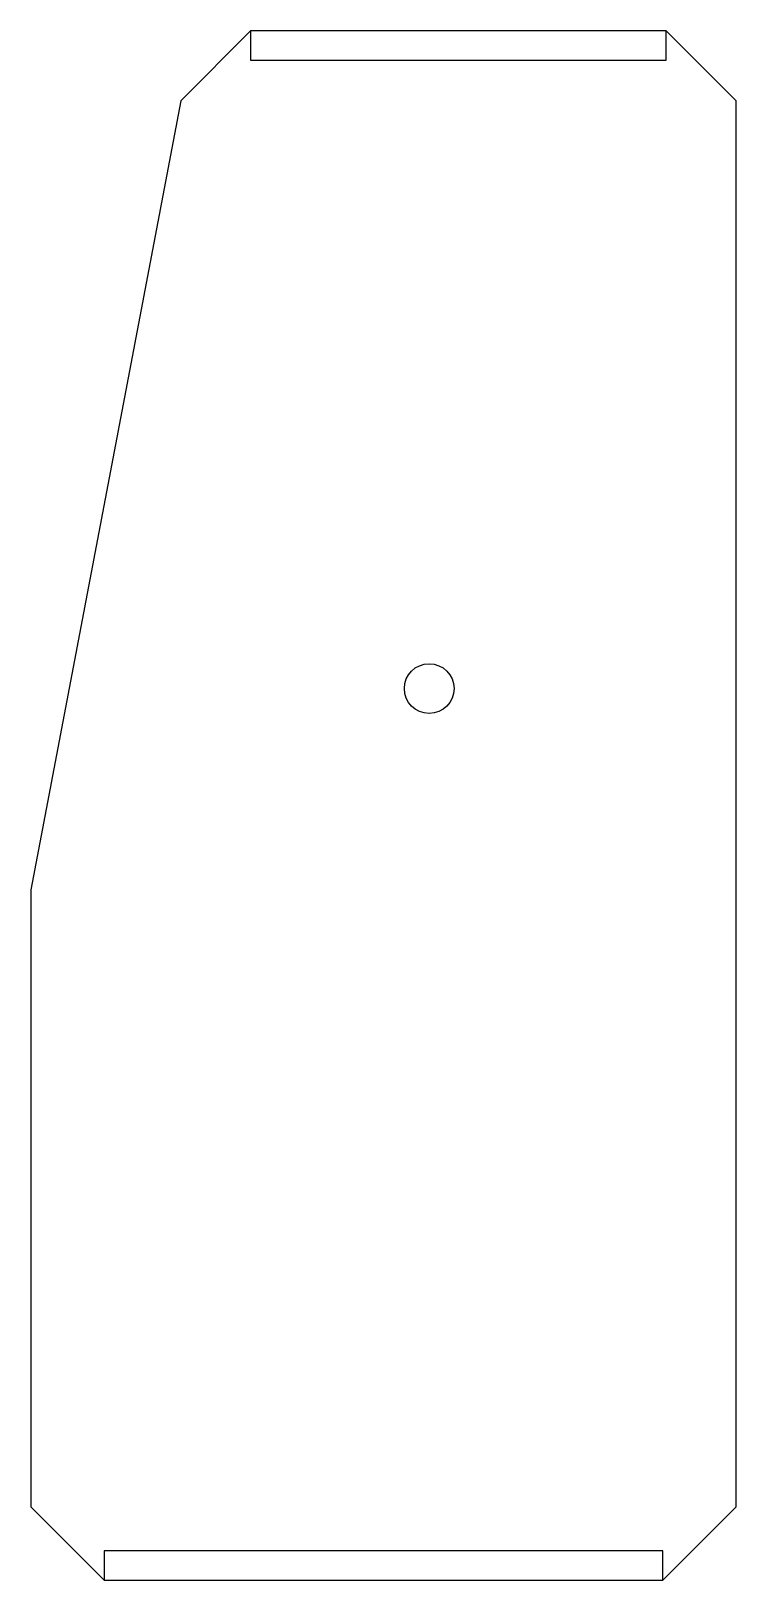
# Model space of a CAD drawing. Header units: millimetres. Extents: x -15 to 33, y -106 to 0.
import ezdxf

# ---------------------------------------------------------------- set-up
doc = ezdxf.new("R2010")
doc.units = ezdxf.units.MM

msp = doc.modelspace()

# ---------------------------------------------------------------- linework, layer by layer
at = {"color": 7, "linetype": 'Continuous', "lineweight": 25}
for p, q in [((0, 0), (-4.77, -4.77)), ((0, 0), (0, -2)), ((33.23, -4.77), (28.45, 0)), ((28.45, -2), (28.45, 0)), ((0, -2), (28.45, -2)), ((-4.77, -4.77), (-15.02, -58.77)), ((33.23, -100.99), (33.23, -4.77)), ((-15.02, -58.77), (-15.02, -100.99)), ((-15.02, -100.99), (-10.01, -106)), ((28.21, -106), (33.23, -100.99)), ((-10.01, -104), (-10.01, -106)), ((28.21, -104), (-10.01, -104)), ((28.21, -106), (28.21, -104))]:
    msp.add_line(p, q, dxfattribs=at)
for p, q in [((28.45, 0), (0, 0)), ((-10.01, -106), (28.21, -106))]:
    msp.add_line(p, q)
msp.add_circle((12.23, -45), 1.7, dxfattribs=at)

doc.saveas('drawing.dxf')
